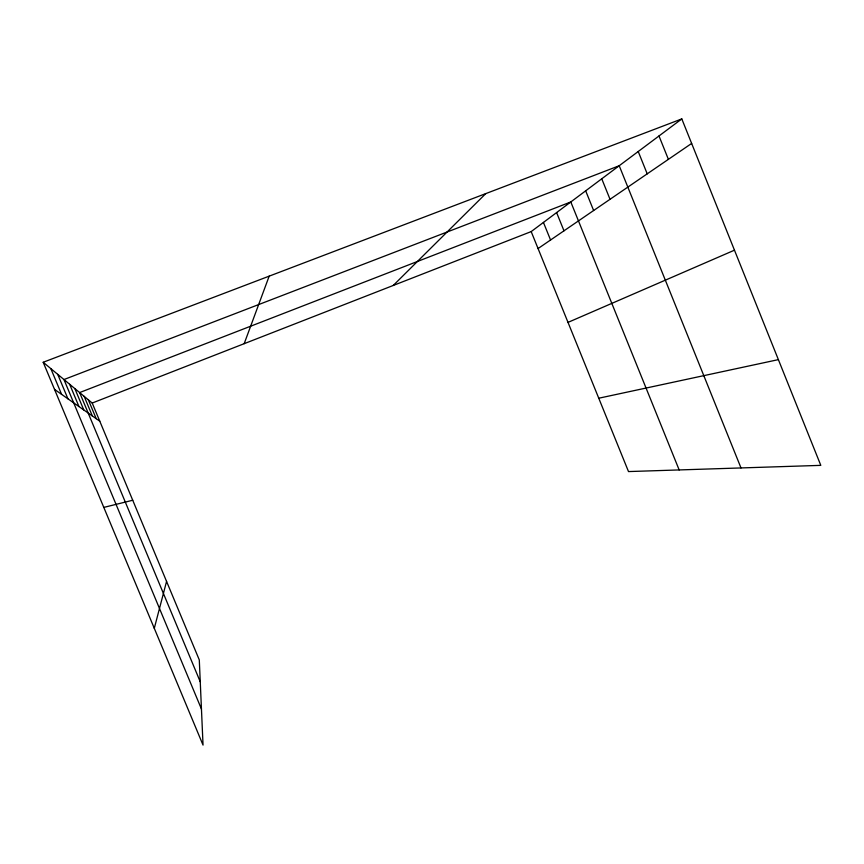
<?xml version="1.0" encoding="UTF-8"?>
<svg xmlns="http://www.w3.org/2000/svg" width="864" height="864" viewBox="0 0 864 864"><rect width="100%" height="100%" fill="white"/><g stroke="black" fill="none" stroke-linecap="round" stroke-linejoin="round"><path stroke-width="1.3" d="M154.289 628.333L166.568 581.407M244.177 343.688L269.179 276.145M393.25 285.466L485.762 193.612M531.187 231.595L681.804 118.908L820.8 465.361L628.506 471.571L531.187 231.595L92.21 403.034L43.2 362.264L681.804 118.908M538.067 248.551L691.643 143.435M568.004 322.391L734.465 250.182M103.799 507.406L132.732 500.245M598.763 398.218L778.378 359.629M54.529 389.394L99.781 421.189M69.66 384.275L78.959 406.555M201.452 709.052L63.968 379.544L619.218 165.737L740.999 467.942M57.726 374.35L67.932 398.812M50.836 368.615L61.582 394.351M43.2 362.264L203.04 745.092L199.292 659.912L92.21 403.034M88.355 399.816L96.217 418.673M84.175 396.338L92.351 415.973M200.254 681.804L79.639 392.569L570.802 201.96L679.169 469.94M74.866 388.595L83.765 409.936M585.673 190.825L593.633 210.524M556.61 212.576L563.987 230.807M543.434 222.426L550.562 239.998M658.994 135.961L668.39 159.343M638.226 151.513L647.212 173.848M601.754 178.794L610.027 199.292"/></g></svg>
